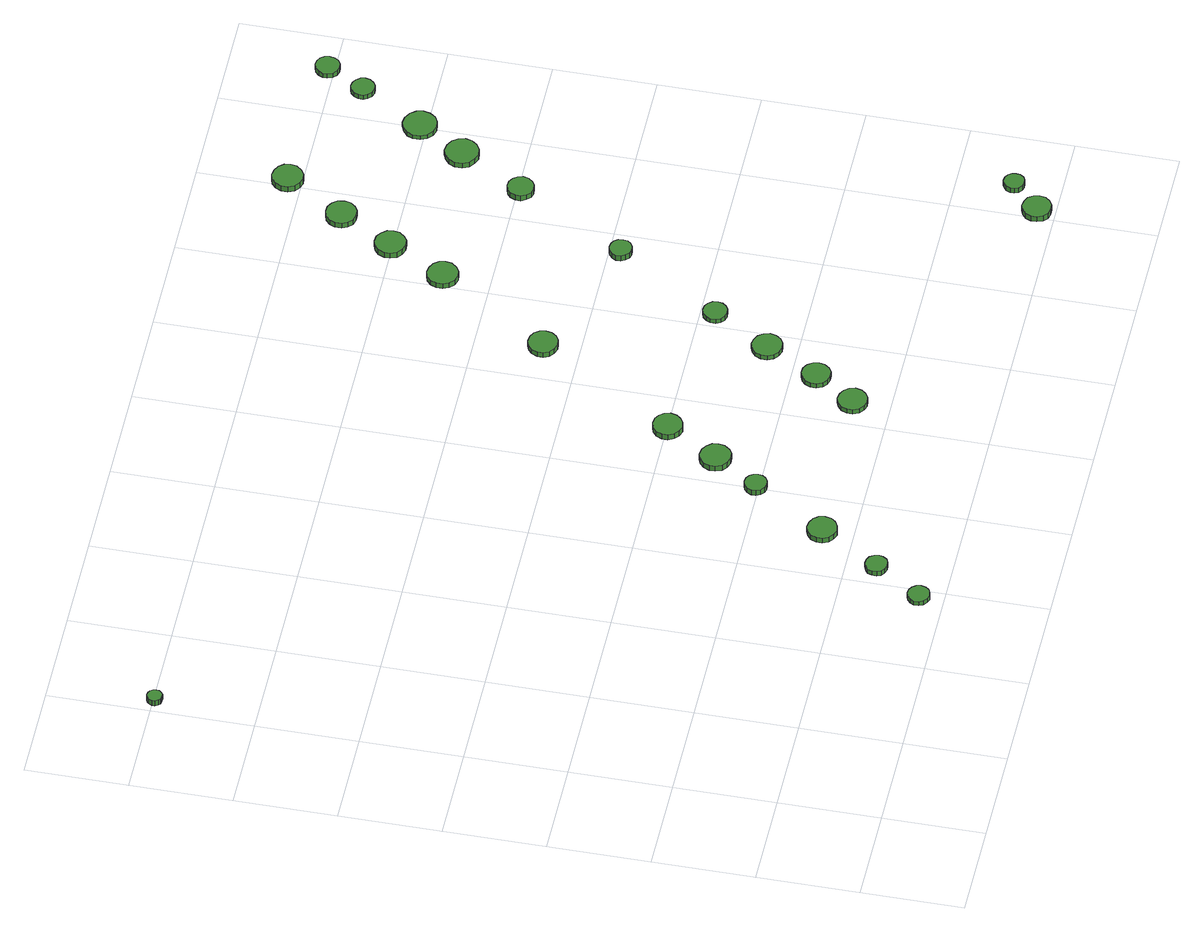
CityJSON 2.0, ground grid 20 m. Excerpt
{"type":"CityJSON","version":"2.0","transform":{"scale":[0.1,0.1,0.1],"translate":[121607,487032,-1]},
"CityObjects":{
"tree1":{"type":"SolitaryVegetationObject","attributes":{"function":"something"},"geometry":[{"type":"MultiSurface","lod":"1","boundaries":[[[0,1,2,3,4,5,6,7,8,9,10,11,12,13,14]],[[15,16,17,18,19,20,21,22,23,24,25,26,27,28,29]],[[0,29,28,1]],[[1,28,27,2]],[[2,27,26,3]],[[3,26,25,4]],[[4,25,24,5]],[[5,24,23,6]],[[6,23,22,7]],[[7,22,21,8]],[[8,21,20,9]],[[9,20,19,10]],[[10,19,18,11]],[[11,18,17,12]],[[12,17,16,13]],[[13,16,15,14]],[[14,15,29,0]]]}]},
"tree2":{"type":"SolitaryVegetationObject","attributes":{"function":"something"},"geometry":[{"type":"MultiSurface","lod":"1","boundaries":[[[30,31,32,33,34,35,36,37,38,39,40,41,42,43,44]],[[45,46,47,48,49,50,51,52,53,54,55,56,57,58,59]],[[30,59,58,31]],[[31,58,57,32]],[[32,57,56,33]],[[33,56,55,34]],[[34,55,54,35]],[[35,54,53,36]],[[36,53,52,37]],[[37,52,51,38]],[[38,51,50,39]],[[39,50,49,40]],[[40,49,48,41]],[[41,48,47,42]],[[42,47,46,43]],[[43,46,45,44]],[[44,45,59,30]]]}]},
"tree3":{"type":"SolitaryVegetationObject","attributes":{"function":"something"},"geometry":[{"type":"MultiSurface","lod":"1","boundaries":[[[60,61,62,63,64,65,66,67,68,69,70,71,72,73,74]],[[75,76,77,78,79,80,81,82,83,84,85,86,87,88,89]],[[60,89,88,61]],[[61,88,87,62]],[[62,87,86,63]],[[63,86,85,64]],[[64,85,84,65]],[[65,84,83,66]],[[66,83,82,67]],[[67,82,81,68]],[[68,81,80,69]],[[69,80,79,70]],[[70,79,78,71]],[[71,78,77,72]],[[72,77,76,73]],[[73,76,75,74]],[[74,75,89,60]]]}]},
"tree4":{"type":"SolitaryVegetationObject","attributes":{"function":"something"},"geometry":[{"type":"MultiSurface","lod":"1","boundaries":[[[90,91,92,93,94,95,96,97,98,99,100,101,102,103,104]],[[105,106,107,108,109,110,111,112,113,114,115,116,117,118,119]],[[90,119,118,91]],[[91,118,117,92]],[[92,117,116,93]],[[93,116,115,94]],[[94,115,114,95]],[[95,114,113,96]],[[96,113,112,97]],[[97,112,111,98]],[[98,111,110,99]],[[99,110,109,100]],[[100,109,108,101]],[[101,108,107,102]],[[102,107,106,103]],[[103,106,105,104]],[[104,105,119,90]]]}]},
"tree5":{"type":"SolitaryVegetationObject","attributes":{"function":"something"},"geometry":[{"type":"MultiSurface","lod":"1","boundaries":[[[120,121,122,123,124,125,126,127,128,129,130,131,132,133,134]],[[135,136,137,138,139,140,141,142,143,144,145,146,147,148,149]],[[120,149,148,121]],[[121,148,147,122]],[[122,147,146,123]],[[123,146,145,124]],[[124,145,144,125]],[[125,144,143,126]],[[126,143,142,127]],[[127,142,141,128]],[[128,141,140,129]],[[129,140,139,130]],[[130,139,138,131]],[[131,138,137,132]],[[132,137,136,133]],[[133,136,135,134]],[[134,135,149,120]]]}]},
"tree6":{"type":"SolitaryVegetationObject","attributes":{"function":"something"},"geometry":[{"type":"MultiSurface","lod":"1","boundaries":[[[150,151,152,153,154,155,156,157,158,159,160,161,162,163,164]],[[165,166,167,168,169,170,171,172,173,174,175,176,177,178,179]],[[150,179,178,151]],[[151,178,177,152]],[[152,177,176,153]],[[153,176,175,154]],[[154,175,174,155]],[[155,174,173,156]],[[156,173,172,157]],[[157,172,171,158]],[[158,171,170,159]],[[159,170,169,160]],[[160,169,168,161]],[[161,168,167,162]],[[162,167,166,163]],[[163,166,165,164]],[[164,165,179,150]]]}]},
"tree7":{"type":"SolitaryVegetationObject","attributes":{"function":"something"},"geometry":[{"type":"MultiSurface","lod":"1","boundaries":[[[180,181,182,183,184,185,186,187,188,189,190,191,192,193,194]],[[195,196,197,198,199,200,201,202,203,204,205,206,207,208,209]],[[180,209,208,181]],[[181,208,207,182]],[[182,207,206,183]],[[183,206,205,184]],[[184,205,204,185]],[[185,204,203,186]],[[186,203,202,187]],[[187,202,201,188]],[[188,201,200,189]],[[189,200,199,190]],[[190,199,198,191]],[[191,198,197,192]],[[192,197,196,193]],[[193,196,195,194]],[[194,195,209,180]]]}]},
"tree8":{"type":"SolitaryVegetationObject","attributes":{"function":"something"},"geometry":[{"type":"MultiSurface","lod":"1","boundaries":[[[210,211,212,213,214,215,216,217,218,219,220,221,222,223,224]],[[225,226,227,228,229,230,231,232,233,234,235,236,237,238,239]],[[210,239,238,211]],[[211,238,237,212]],[[212,237,236,213]],[[213,236,235,214]],[[214,235,234,215]],[[215,234,233,216]],[[216,233,232,217]],[[217,232,231,218]],[[218,231,230,219]],[[219,230,229,220]],[[220,229,228,221]],[[221,228,227,222]],[[222,227,226,223]],[[223,226,225,224]],[[224,225,239,210]]]}]},
"tree9":{"type":"SolitaryVegetationObject","attributes":{"function":"something"},"geometry":[{"type":"MultiSurface","lod":"1","boundaries":[[[240,241,242,243,244,245,246,247,248,249,250,251,252,253,254]],[[255,256,257,258,259,260,261,262,263,264,265,266,267,268,269]],[[240,269,268,241]],[[241,268,267,242]],[[242,267,266,243]],[[243,266,265,244]],[[244,265,264,245]],[[245,264,263,246]],[[246,263,262,247]],[[247,262,261,248]],[[248,261,260,249]],[[249,260,259,250]],[[250,259,258,251]],[[251,258,257,252]],[[252,257,256,253]],[[253,256,255,254]],[[254,255,269,240]]]}]},
"tree10":{"type":"SolitaryVegetationObject","attributes":{"function":"something"},"geometry":[{"type":"MultiSurface","lod":"1","boundaries":[[[270,271,272,273,274,275,276,277,278,279,280,281,282,283,284]],[[285,286,287,288,289,290,291,292,293,294,295,296,297,298,299]],[[270,299,298,271]],[[271,298,297,272]],[[272,297,296,273]],[[273,296,295,274]],[[274,295,294,275]],[[275,294,293,276]],[[276,293,292,277]],[[277,292,291,278]],[[278,291,290,279]],[[279,290,289,280]],[[280,289,288,281]],[[281,288,287,282]],[[282,287,286,283]],[[283,286,285,284]],[[284,285,299,270]]]}]},
"tree11":{"type":"SolitaryVegetationObject","attributes":{"function":"something"},"geometry":[{"type":"MultiSurface","lod":"1","boundaries":[[[300,301,302,303,304,305,306,307,308,309,310,311,312,313,314]],[[315,316,317,318,319,320,321,322,323,324,325,326,327,328,329]],[[300,329,328,301]],[[301,328,327,302]],[[302,327,326,303]],[[303,326,325,304]],[[304,325,324,305]],[[305,324,323,306]],[[306,323,322,307]],[[307,322,321,308]],[[308,321,320,309]],[[309,320,319,310]],[[310,319,318,311]],[[311,318,317,312]],[[312,317,316,313]],[[313,316,315,314]],[[314,315,329,300]]]}]},
"tree12":{"type":"SolitaryVegetationObject","attributes":{"function":"something"},"geometry":[{"type":"MultiSurface","lod":"1","boundaries":[[[330,331,332,333,334,335,336,337,338,339,340,341,342,343,344]],[[345,346,347,348,349,350,351,352,353,354,355,356,357,358,359]],[[330,359,358,331]],[[331,358,357,332]],[[332,357,356,333]],[[333,356,355,334]],[[334,355,354,335]],[[335,354,353,336]],[[336,353,352,337]],[[337,352,351,338]],[[338,351,350,339]],[[339,350,349,340]],[[340,349,348,341]],[[341,348,347,342]],[[342,347,346,343]],[[343,346,345,344]],[[344,345,359,330]]]}]},
"tree13":{"type":"SolitaryVegetationObject","attributes":{"function":"something"},"geometry":[{"type":"MultiSurface","lod":"1","boundaries":[[[360,361,362,363,364,365,366,367,368,369,370,371,372,373,374]],[[375,376,377,378,379,380,381,382,383,384,385,386,387,388,389]],[[360,389,388,361]],[[361,388,387,362]],[[362,387,386,363]],[[363,386,385,364]],[[364,385,384,365]],[[365,384,383,366]],[[366,383,382,367]],[[367,382,381,368]],[[368,381,380,369]],[[369,380,379,370]],[[370,379,378,371]],[[371,378,377,372]],[[372,377,376,373]],[[373,376,375,374]],[[374,375,389,360]]]}]},
"tree14":{"type":"SolitaryVegetationObject","attributes":{"function":"something"},"geometry":[{"type":"MultiSurface","lod":"1","boundaries":[[[390,391,392,393,394,395,396,397,398,399,400,401,402,403,404]],[[405,406,407,408,409,410,411,412,413,414,415,416,417,418,419]],[[390,419,418,391]],[[391,418,417,392]],[[392,417,416,393]],[[393,416,415,394]],[[394,415,414,395]],[[395,414,413,396]],[[396,413,412,397]],[[397,412,411,398]],[[398,411,410,399]],[[399,410,409,400]],[[400,409,408,401]],[[401,408,407,402]],[[402,407,406,403]],[[403,406,405,404]],[[404,405,419,390]]]}]},
"tree15":{"type":"SolitaryVegetationObject","attributes":{"function":"something"},"geometry":[{"type":"MultiSurface","lod":"1","boundaries":[[[420,421,422,423,424,425,426,427,428,429,430,431,432,433,434]],[[435,436,437,438,439,440,441,442,443,444,445,446,447,448,449]],[[420,449,448,421]],[[421,448,447,422]],[[422,447,446,423]],[[423,446,445,424]],[[424,445,444,425]],[[425,444,443,426]],[[426,443,442,427]],[[427,442,441,428]],[[428,441,440,429]],[[429,440,439,430]],[[430,439,438,431]],[[431,438,437,432]],[[432,437,436,433]],[[433,436,435,434]],[[434,435,449,420]]]}]},
"tree16":{"type":"SolitaryVegetationObject","attributes":{"function":"something"},"geometry":[{"type":"MultiSurface","lod":"1","boundaries":[[[450,451,452,453,454,455,456,457,458,459,460,461,462,463,464]],[[465,466,467,468,469,470,471,472,473,474,475,476,477,478,479]],[[450,479,478,451]],[[451,478,477,452]],[[452,477,476,453]],[[453,476,475,454]],[[454,475,474,455]],[[455,474,473,456]],[[456,473,472,457]],[[457,472,471,458]],[[458,471,470,459]],[[459,470,469,460]],[[460,469,468,461]],[[461,468,467,462]],[[462,467,466,463]],[[463,466,465,464]],[[464,465,479,450]]]}]},
"tree17":{"type":"SolitaryVegetationObject","attributes":{"function":"something"},"geometry":[{"type":"MultiSurface","lod":"1","boundaries":[[[480,481,482,483,484,485,486,487,488,489,490,491,492,493,494]],[[495,496,497,498,499,500,501,502,503,504,505,506,507,508,509]],[[480,509,508,481]],[[481,508,507,482]],[[482,507,506,483]],[[483,506,505,484]],[[484,505,504,485]],[[485,504,503,486]],[[486,503,502,487]],[[487,502,501,488]],[[488,501,500,489]],[[489,500,499,490]],[[490,499,498,491]],[[491,498,497,492]],[[492,497,496,493]],[[493,496,495,494]],[[494,495,509,480]]]}]},
"tree18":{"type":"SolitaryVegetationObject","attributes":{"function":"something"},"geometry":[{"type":"MultiSurface","lod":"1","boundaries":[[[510,511,512,513,514,515,516,517,518,519,520,521,522,523,524]],[[525,526,527,528,529,530,531,532,533,534,535,536,537,538,539]],[[510,539,538,511]],[[511,538,537,512]],[[512,537,536,513]],[[513,536,535,514]],[[514,535,534,515]],[[515,534,533,516]],[[516,533,532,517]],[[517,532,531,518]],[[518,531,530,519]],[[519,530,529,520]],[[520,529,528,521]],[[521,528,527,522]],[[522,527,526,523]],[[523,526,525,524]],[[524,525,539,510]]]}]},
"tree19":{"type":"SolitaryVegetationObject","attributes":{"function":"something"},"geometry":[{"type":"MultiSurface","lod":"1","boundaries":[[[540,541,542,543,544,545,546,547,548,549,550,551,552,553,554]],[[555,556,557,558,559,560,561,562,563,564,565,566,567,568,569]],[[540,569,568,541]],[[541,568,567,542]],[[542,567,566,543]],[[543,566,565,544]],[[544,565,564,545]],[[545,564,563,546]],[[546,563,562,547]],[[547,562,561,548]],[[548,561,560,549]],[[549,560,559,550]],[[550,559,558,551]],[[551,558,557,552]],[[552,557,556,553]],[[553,556,555,554]],[[554,555,569,540]]]}]},
"tree20":{"type":"SolitaryVegetationObject","attributes":{"function":"something"},"geometry":[{"type":"MultiSurface","lod":"1","boundaries":[[[570,571,572,573,574,575,576,577,578,579,580,581,582,583,584]],[[585,586,587,588,589,590,591,592,593,594,595,596,597,598,599]],[[570,599,598,571]],[[571,598,597,572]],[[572,597,596,573]],[[573,596,595,574]],[[574,595,594,575]],[[575,594,593,576]],[[576,593,592,577]],[[577,592,591,578]],[[578,591,590,579]],[[579,590,589,580]],[[580,589,588,581]],[[581,588,587,582]],[[582,587,586,583]],[[583,586,585,584]],[[584,585,599,570]]]}]},
"tree21":{"type":"SolitaryVegetationObject","attributes":{"function":"something"},"geometry":[{"type":"MultiSurface","lod":"1","boundaries":[[[600,601,602,603,604,605,606,607,608,609,610,611,612,613,614]],[[615,616,617,618,619,620,621,622,623,624,625,626,627,628,629]],[[600,629,628,601]],[[601,628,627,602]],[[602,627,626,603]],[[603,626,625,604]],[[604,625,624,605]],[[605,624,623,606]],[[606,623,622,607]],[[607,622,621,608]],[[608,621,620,609]],[[609,620,619,610]],[[610,619,618,611]],[[611,618,617,612]],[[612,617,616,613]],[[613,616,615,614]],[[614,615,629,600]]]}]},
"tree22":{"type":"SolitaryVegetationObject","attributes":{"function":"something"},"geometry":[{"type":"MultiSurface","lod":"1","boundaries":[[[630,631,632,633,634,635,636,637,638,639,640,641,642,643,644]],[[645,646,647,648,649,650,651,652,653,654,655,656,657,658,659]],[[630,659,658,631]],[[631,658,657,632]],[[632,657,656,633]],[[633,656,655,634]],[[634,655,654,635]],[[635,654,653,636]],[[636,653,652,637]],[[637,652,651,638]],[[638,651,650,639]],[[639,650,649,640]],[[640,649,648,641]],[[641,648,647,642]],[[642,647,646,643]],[[643,646,645,644]],[[644,645,659,630]]]}]},
"tree23":{"type":"SolitaryVegetationObject","attributes":{"function":"something"},"geometry":[{"type":"MultiSurface","lod":"1","boundaries":[[[660,661,662,663,664,665,666,667,668,669,670,671,672,673,674]],[[675,676,677,678,679,680,681,682,683,684,685,686,687,688,689]],[[660,689,688,661]],[[661,688,687,662]],[[662,687,686,663]],[[663,686,685,664]],[[664,685,684,665]],[[665,684,683,666]],[[666,683,682,667]],[[667,682,681,668]],[[668,681,680,669]],[[669,680,679,670]],[[670,679,678,671]],[[671,678,677,672]],[[672,677,676,673]],[[673,676,675,674]],[[674,675,689,660]]]}]},
"tree24":{"type":"SolitaryVegetationObject","attributes":{"function":"something"},"geometry":[{"type":"MultiSurface","lod":"1","boundaries":[[[690,691,692,693,694,695,696,697,698,699,700,701,702,703,704]],[[705,706,707,708,709,710,711,712,713,714,715,716,717,718,719]],[[690,719,718,691]],[[691,718,717,692]],[[692,717,716,693]],[[693,716,715,694]],[[694,715,714,695]],[[695,714,713,696]],[[696,713,712,697]],[[697,712,711,698]],[[698,711,710,699]],[[699,710,709,700]],[[700,709,708,701]],[[701,708,707,702]],[[702,707,706,703]],[[703,706,705,704]],[[704,705,719,690]]]}]}
},
"vertices":[
[33,1395,30],[32,1401,30],[28,1406,30],[23,1409,30],[17,1410,30],[11,1408,30],[7,1404,30],[4,1398,30],[4,1392,30],[7,1386,30],[11,1382,30],[17,1381,30],[23,1381,30],[28,1384,30],[32,1389,30],[32,1389,17],[28,1384,17],[23,1381,17],[17,1381,17],[11,1382,17],[7,1386,17],[4,1392,17],[4,1398,17],[7,1404,17],[11,1408,17],[17,1410,17],[23,1409,17],[28,1406,17],[32,1401,17],[33,1395,17],
[603,49,16],[601,58,16],[596,65,16],[588,70,16],[579,71,16],[571,68,16],[564,62,16],[560,54,16],[560,45,16],[564,37,16],[571,31,16],[579,28,16],[588,29,16],[596,33,16],[601,40,16],[601,40,6],[596,33,6],[588,29,6],[579,28,6],[571,31,6],[564,37,6],[560,45,6],[560,54,6],[564,62,6],[571,68,6],[579,71,6],[588,70,6],[596,65,6],[601,58,6],[603,49,6],
[664,142,17],[662,151,17],[657,159,17],[649,163,17],[640,164,17],[631,161,17],[624,155,17],[621,147,17],[621,138,17],[624,130,17],[631,124,17],[640,121,17],[649,122,17],[657,126,17],[662,134,17],[662,134,6],[657,126,6],[649,122,6],[640,121,6],[631,124,6],[624,130,6],[621,138,6],[621,147,6],[624,155,6],[631,161,6],[640,164,6],[649,163,6],[657,159,6],[662,151,6],[664,142,6],
[743,261,17],[741,273,17],[734,282,17],[723,288,17],[711,290,17],[700,286,17],[691,278,17],[686,267,17],[686,255,17],[691,244,17],[700,236,17],[711,232,17],[723,234,17],[734,240,17],[741,249,17],[741,249,5],[734,240,5],[723,234,5],[711,232,5],[700,236,5],[691,244,5],[686,255,5],[686,267,5],[691,278,5],[700,286,5],[711,290,5],[723,288,5],[734,282,5],[741,273,5],[743,261,5],
[824,406,20],[822,415,20],[817,422,20],[809,427,20],[800,428,20],[792,425,20],[785,419,20],[781,411,20],[781,402,20],[785,393,20],[792,387,20],[800,385,20],[809,386,20],[817,390,20],[822,397,20],[822,397,7],[817,390,7],[809,386,7],[800,385,7],[792,387,7],[785,393,7],[781,402,7],[781,411,7],[785,419,7],[792,425,7],[800,428,7],[809,427,7],[817,422,7],[822,415,7],[824,406,7],
[888,495,19],[886,507,19],[878,517,19],[868,523,19],[855,525,19],[843,521,19],[834,512,19],[829,501,19],[829,489,19],[834,477,19],[843,469,19],[855,465,19],[868,466,19],[878,472,19],[886,483,19],[886,483,6],[878,472,6],[868,466,6],[855,465,6],[843,469,6],[834,477,6],[829,489,6],[829,501,6],[834,512,6],[843,521,6],[855,525,6],[868,523,6],[878,517,6],[886,507,6],[888,495,6],
[949,599,19],[946,611,19],[939,620,19],[929,626,19],[917,627,19],[906,624,19],[897,616,19],[892,605,19],[892,593,19],[897,582,19],[906,574,19],[917,570,19],[929,572,19],[939,578,19],[946,587,19],[946,587,6],[939,578,6],[929,572,6],[917,570,6],[906,574,6],[897,582,6],[892,593,6],[892,605,6],[897,616,6],[906,624,6],[917,627,6],[929,626,6],[939,620,6],[946,611,6],[949,599,6],
[1086,273,16],[1083,285,16],[1076,294,16],[1066,300,16],[1054,302,16],[1043,298,16],[1034,290,16],[1029,279,16],[1029,267,16],[1034,256,16],[1043,248,16],[1054,245,16],[1066,246,16],[1076,252,16],[1083,261,16],[1083,261,5],[1076,252,5],[1066,246,5],[1054,245,5],[1043,248,5],[1034,256,5],[1029,267,5],[1029,279,5],[1034,290,5],[1043,298,5],[1054,302,5],[1066,300,5],[1076,294,5],[1083,285,5],[1086,273,5],
[1137,354,16],[1135,365,16],[1128,375,16],[1118,381,16],[1106,382,16],[1095,378,16],[1087,370,16],[1082,360,16],[1082,348,16],[1087,337,16],[1095,330,16],[1106,326,16],[1118,327,16],[1128,333,16],[1135,343,16],[1135,343,5],[1128,333,5],[1118,327,5],[1106,326,5],[1095,330,5],[1087,337,5],[1082,348,5],[1082,360,5],[1087,370,5],[1095,378,5],[1106,382,5],[1118,381,5],[1128,375,5],[1135,365,5],[1137,354,5],
[1195,459,15],[1192,471,15],[1185,481,15],[1174,487,15],[1162,489,15],[1150,485,15],[1141,477,15],[1136,465,15],[1136,453,15],[1141,442,15],[1150,434,15],[1162,430,15],[1174,431,15],[1185,437,15],[1192,447,15],[1192,447,5],[1185,437,5],[1174,431,5],[1162,430,5],[1150,434,5],[1141,442,5],[1136,453,5],[1136,465,5],[1141,477,5],[1150,485,5],[1162,489,5],[1174,487,5],[1185,481,5],[1192,471,5],[1195,459,5],
[1110,870,22],[1108,882,22],[1101,892,22],[1090,898,22],[1078,899,22],[1067,895,22],[1058,887,22],[1053,876,22],[1053,864,22],[1058,854,22],[1067,846,22],[1078,842,22],[1090,843,22],[1101,849,22],[1108,859,22],[1108,859,10],[1101,849,10],[1090,843,10],[1078,842,10],[1067,846,10],[1058,854,10],[1053,864,10],[1053,876,10],[1058,887,10],[1067,895,10],[1078,899,10],[1090,898,10],[1101,892,10],[1108,882,10],[1110,870,10],
[1257,572,15],[1255,582,15],[1249,590,15],[1241,595,15],[1231,596,15],[1221,593,15],[1214,586,15],[1210,577,15],[1210,567,15],[1214,558,15],[1221,552,15],[1231,549,15],[1241,550,15],[1249,555,15],[1255,563,15],[1255,563,5],[1249,555,5],[1241,550,5],[1231,549,5],[1221,552,5],[1214,558,5],[1210,567,5],[1210,577,5],[1214,586,5],[1221,593,5],[1231,596,5],[1241,595,5],[1249,590,5],[1255,582,5],[1257,572,5],
[1249,1091,24],[1247,1103,24],[1239,1113,24],[1228,1119,24],[1216,1121,24],[1204,1117,24],[1195,1109,24],[1190,1097,24],[1190,1085,24],[1195,1073,24],[1204,1065,24],[1216,1061,24],[1228,1062,24],[1239,1069,24],[1247,1079,24],[1247,1079,12],[1239,1069,12],[1228,1062,12],[1216,1061,12],[1204,1065,12],[1195,1073,12],[1190,1085,12],[1190,1097,12],[1195,1109,12],[1204,1117,12],[1216,1121,12],[1228,1119,12],[1239,1113,12],[1247,1103,12],[1249,1091,12],
[1372,777,24],[1371,786,24],[1365,794,24],[1357,798,24],[1348,799,24],[1340,796,24],[1333,790,24],[1329,782,24],[1329,773,24],[1333,765,24],[1340,758,24],[1348,756,24],[1357,757,24],[1365,761,24],[1371,768,24],[1371,768,11],[1365,761,11],[1357,757,11],[1348,756,11],[1340,758,11],[1333,765,11],[1329,773,11],[1329,782,11],[1333,790,11],[1340,796,11],[1348,799,11],[1357,798,11],[1365,794,11],[1371,786,11],[1372,777,11],
[1643,36,23],[1641,47,23],[1634,57,23],[1624,62,23],[1612,64,23],[1601,60,23],[1592,52,23],[1588,42,23],[1588,30,23],[1592,19,23],[1601,11,23],[1612,8,23],[1624,9,23],[1634,15,23],[1641,24,23],[1641,24,10],[1634,15,10],[1624,9,10],[1612,8,10],[1601,11,10],[1592,19,10],[1588,30,10],[1588,42,10],[1592,52,10],[1601,60,10],[1612,64,10],[1624,62,10],[1634,57,10],[1641,47,10],[1643,36,10],
[1313,1204,19],[1311,1216,19],[1303,1226,19],[1293,1233,19],[1280,1234,19],[1268,1230,19],[1259,1222,19],[1254,1210,19],[1254,1198,19],[1259,1186,19],[1268,1178,19],[1280,1174,19],[1293,1175,19],[1303,1182,19],[1311,1192,19],[1311,1192,6],[1303,1182,6],[1293,1175,6],[1280,1174,6],[1268,1178,6],[1259,1186,6],[1254,1198,6],[1254,1210,6],[1259,1222,6],[1268,1230,6],[1280,1234,6],[1293,1233,6],[1303,1226,6],[1311,1216,6],[1313,1204,6],
[1693,91,21],[1692,99,21],[1687,106,21],[1680,110,21],[1671,111,21],[1664,108,21],[1657,103,21],[1654,95,21],[1654,87,21],[1657,79,21],[1664,74,21],[1671,71,21],[1680,72,21],[1687,76,21],[1692,83,21],[1692,83,9],[1687,76,9],[1680,72,9],[1671,71,9],[1664,74,9],[1657,79,9],[1654,87,9],[1654,95,9],[1657,103,9],[1664,108,9],[1671,111,9],[1680,110,9],[1687,106,9],[1692,99,9],[1693,91,9],
[1373,1310,17],[1371,1323,17],[1363,1333,17],[1352,1339,17],[1340,1340,17],[1328,1336,17],[1319,1328,17],[1314,1317,17],[1314,1304,17],[1319,1293,17],[1328,1284,17],[1340,1281,17],[1352,1282,17],[1363,1288,17],[1371,1298,17],[1371,1298,5],[1363,1288,5],[1352,1282,5],[1340,1281,5],[1328,1284,5],[1319,1293,5],[1314,1304,5],[1314,1317,5],[1319,1328,5],[1328,1336,5],[1340,1340,5],[1352,1339,5],[1363,1333,5],[1371,1323,5],[1373,1310,5],
[1497,994,24],[1494,1004,24],[1488,1012,24],[1479,1018,24],[1468,1019,24],[1458,1016,24],[1451,1009,24],[1446,999,24],[1446,988,24],[1451,979,24],[1458,971,24],[1468,968,24],[1479,969,24],[1488,975,24],[1494,983,24],[1494,983,11],[1488,975,11],[1479,969,11],[1468,968,11],[1458,971,11],[1451,979,11],[1446,988,11],[1446,999,11],[1451,1009,11],[1458,1016,11],[1468,1019,11],[1479,1018,11],[1488,1012,11],[1494,1004,11],[1497,994,11],
[1446,1428,18],[1444,1440,18],[1436,1450,18],[1425,1456,18],[1413,1458,18],[1401,1454,18],[1392,1446,18],[1387,1434,18],[1387,1422,18],[1392,1410,18],[1401,1402,18],[1413,1398,18],[1425,1399,18],[1436,1406,18],[1444,1416,18],[1444,1416,5],[1436,1406,5],[1425,1399,5],[1413,1398,5],[1401,1402,5],[1392,1410,5],[1387,1422,5],[1387,1434,5],[1392,1446,5],[1401,1454,5],[1413,1458,5],[1425,1456,5],[1436,1450,5],[1444,1440,5],[1446,1428,5],
[1578,1121,18],[1575,1134,18],[1567,1145,18],[1555,1152,18],[1541,1154,18],[1529,1149,18],[1518,1140,18],[1513,1128,18],[1513,1114,18],[1518,1102,18],[1529,1093,18],[1541,1088,18],[1555,1090,18],[1567,1097,18],[1575,1108,18],[1575,1108,6],[1567,1097,6],[1555,1090,6],[1541,1088,6],[1529,1093,6],[1518,1102,6],[1513,1114,6],[1513,1128,6],[1518,1140,6],[1529,1149,6],[1541,1154,6],[1555,1152,6],[1567,1145,6],[1575,1134,6],[1578,1121,6],
[1635,1213,16],[1632,1226,16],[1624,1237,16],[1612,1244,16],[1599,1246,16],[1586,1241,16],[1575,1232,16],[1570,1220,16],[1570,1206,16],[1575,1194,16],[1586,1184,16],[1599,1180,16],[1612,1182,16],[1624,1188,16],[1632,1200,16],[1632,1200,6],[1624,1188,6],[1612,1182,6],[1599,1180,6],[1586,1184,6],[1575,1194,6],[1570,1206,6],[1570,1220,6],[1575,1232,6],[1586,1241,6],[1599,1246,6],[1612,1244,6],[1624,1237,6],[1632,1226,6],[1635,1213,6],
[1698,1337,16],[1696,1346,16],[1690,1354,16],[1682,1359,16],[1673,1360,16],[1664,1357,16],[1657,1350,16],[1653,1342,16],[1653,1332,16],[1657,1324,16],[1664,1317,16],[1673,1314,16],[1682,1315,16],[1690,1320,16],[1696,1328,16],[1696,1328,5],[1690,1320,5],[1682,1315,5],[1673,1314,5],[1664,1317,5],[1657,1324,5],[1653,1332,5],[1653,1342,5],[1657,1350,5],[1664,1357,5],[1673,1360,5],[1682,1359,5],[1690,1354,5],[1696,1346,5],[1698,1337,5],
[1740,1414,16],[1738,1423,16],[1733,1431,16],[1724,1436,16],[1715,1437,16],[1705,1434,16],[1698,1427,16],[1694,1418,16],[1694,1409,16],[1698,1400,16],[1705,1393,16],[1715,1390,16],[1724,1391,16],[1733,1396,16],[1738,1404,16],[1738,1404,5],[1733,1396,5],[1724,1391,5],[1715,1390,5],[1705,1393,5],[1698,1400,5],[1694,1409,5],[1694,1418,5],[1698,1427,5],[1705,1434,5],[1715,1437,5],[1724,1436,5],[1733,1431,5],[1738,1423,5],[1740,1414,5]
]}
